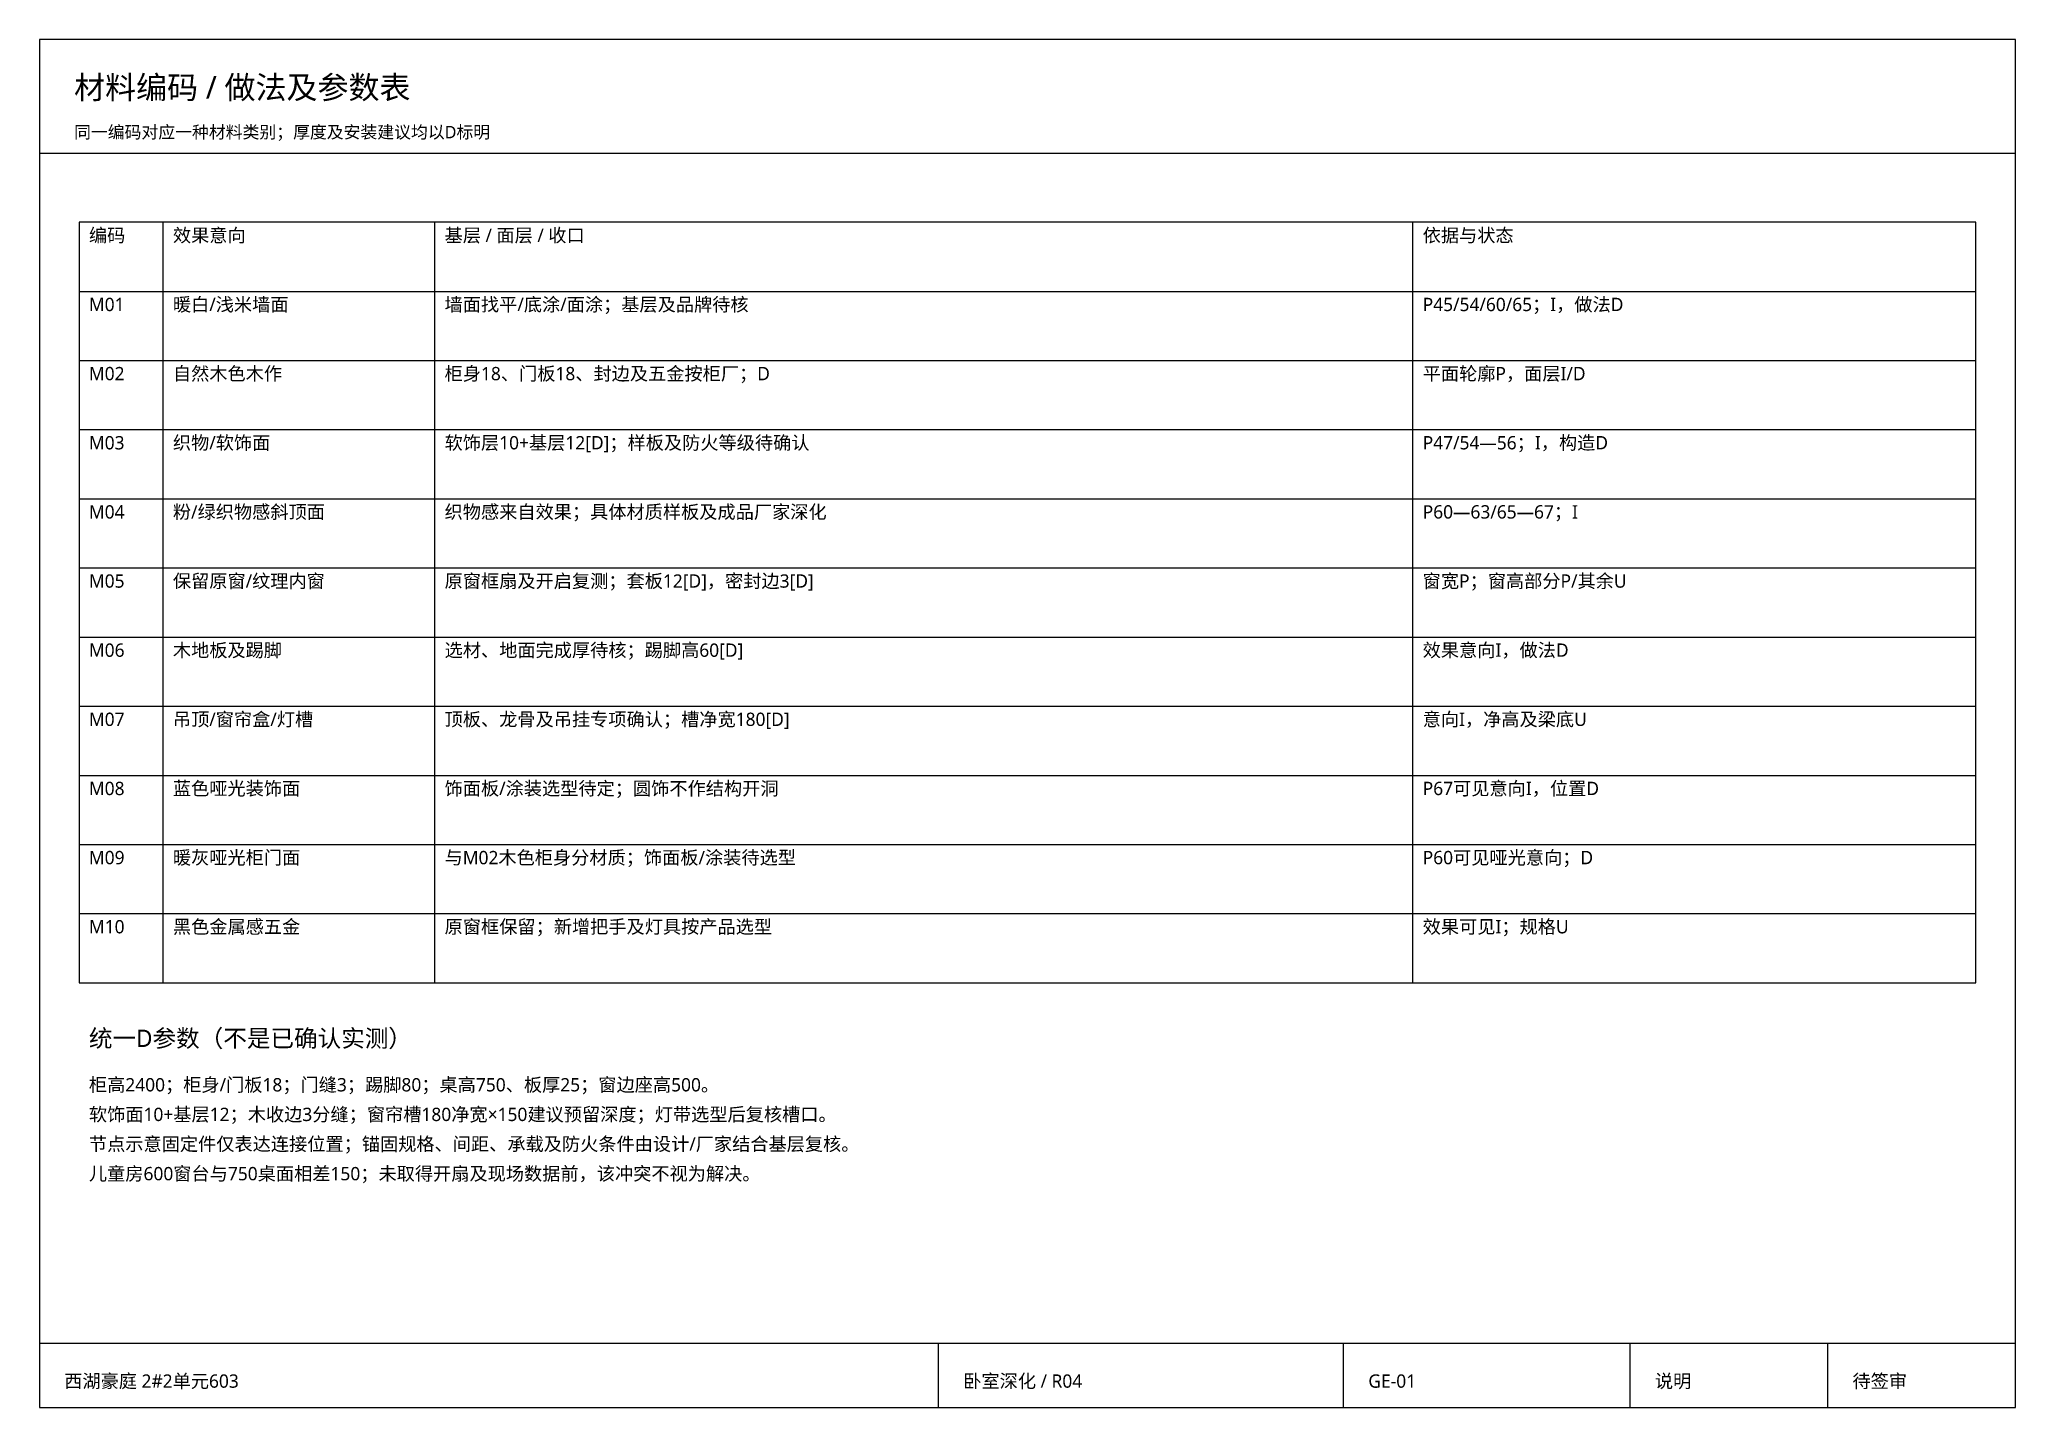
# Paper-space layout 'GE-01' of a CAD drawing. Header units: millimetres. Extents: x 10 to 410, y 10 to 287.
import ezdxf

# ---------------------------------------------------------------- set-up
doc = ezdxf.new("R2010")
doc.units = ezdxf.units.MM
doc.layers.add('S-FRAME', color=7, linetype='Continuous', lineweight=25)
doc.layers.add('S-TEXT', color=7, linetype='Continuous', lineweight=13)
doc.styles.add('CN', font='NotoSansCJK-Regular.ttc')

psp = doc.layouts.new('GE-01')

# ---------------------------------------------------------------- linework, layer by layer
at = {"layer": 'S-FRAME'}
for p, q in [((10, 264), (410, 264)), ((35, 96), (35, 250)), ((90, 96), (90, 250)), ((288, 96), (288, 250)), ((18, 236), (402, 236)), ((18, 222), (402, 222)), ((18, 208), (402, 208)), ((18, 194), (402, 194)), ((18, 180), (402, 180)), ((18, 166), (402, 166)), ((18, 152), (402, 152)), ((18, 138), (402, 138)), ((18, 124), (402, 124)), ((18, 110), (402, 110)), ((10, 23), (410, 23)), ((192, 10), (192, 23)), ((274, 10), (274, 23)), ((332, 10), (332, 23)), ((372, 10), (372, 23))]:
    psp.add_line(p, q, dxfattribs=at)
for points in [[(10, 10), (410, 10), (410, 287), (10, 287)], [(18, 96), (402, 96), (402, 250), (18, 250)]]:
    psp.add_lwpolyline(points, close=True, dxfattribs=at)

# ---------------------------------------------------------------- texts
at = {"layer": 'S-TEXT', "style": 'CN'}
for s, height, p in [('材料编码 / 做法及参数表', 4.6, (17, 275)), ('同一编码对应一种材料类别；厚度及安装建议均以D标明', 2.5, (17, 267)), ('编码', 2.7, (20, 246)), ('效果意向', 2.7, (37, 246)), ('基层 / 面层 / 收口', 2.7, (92, 246)), ('依据与状态', 2.7, (290, 246)), ('M01', 2.7, (20, 232)), ('暖白/浅米墙面', 2.7, (37, 232)), ('墙面找平/底涂/面涂；基层及品牌待核', 2.7, (92, 232)), ('P45/54/60/65；I，做法D', 2.7, (290, 232)), ('M02', 2.7, (20, 218)), ('自然木色木作', 2.7, (37, 218)), ('柜身18、门板18、封边及五金按柜厂；D', 2.7, (92, 218)), ('平面轮廓P，面层I/D', 2.7, (290, 218)), ('M03', 2.7, (20, 204)), ('织物/软饰面', 2.7, (37, 204)), ('软饰层10+基层12[D]；样板及防火等级待确认', 2.7, (92, 204)), ('P47/54—56；I，构造D', 2.7, (290, 204)), ('M04', 2.7, (20, 190)), ('粉/绿织物感斜顶面', 2.7, (37, 190)), ('织物感来自效果；具体材质样板及成品厂家深化', 2.7, (92, 190)), ('P60—63/65—67；I', 2.7, (290, 190)), ('M05', 2.7, (20, 176)), ('保留原窗/纹理内窗', 2.7, (37, 176)), ('原窗框扇及开启复测；套板12[D]，密封边3[D]', 2.7, (92, 176)), ('窗宽P；窗高部分P/其余U', 2.7, (290, 176)), ('M06', 2.7, (20, 162)), ('木地板及踢脚', 2.7, (37, 162)), ('选材、地面完成厚待核；踢脚高60[D]', 2.7, (92, 162)), ('效果意向I，做法D', 2.7, (290, 162)), ('M07', 2.7, (20, 148)), ('吊顶/窗帘盒/灯槽', 2.7, (37, 148)), ('顶板、龙骨及吊挂专项确认；槽净宽180[D]', 2.7, (92, 148)), ('意向I，净高及梁底U', 2.7, (290, 148)), ('M08', 2.7, (20, 134)), ('蓝色哑光装饰面', 2.7, (37, 134)), ('饰面板/涂装选型待定；圆饰不作结构开洞', 2.7, (92, 134)), ('P67可见意向I，位置D', 2.7, (290, 134)), ('M09', 2.7, (20, 120)), ('暖灰哑光柜门面', 2.7, (37, 120)), ('与M02木色柜身分材质；饰面板/涂装待选型', 2.7, (92, 120)), ('P60可见哑光意向；D', 2.7, (290, 120)), ('M10', 2.7, (20, 106)), ('黑色金属感五金', 2.7, (37, 106)), ('原窗框保留；新增把手及灯具按产品选型', 2.7, (92, 106)), ('效果可见I；规格U', 2.7, (290, 106)), ('统一D参数（不是已确认实测）', 3.5, (20, 83)), ('柜高2400；柜身/门板18；门缝3；踢脚80；桌高750、板厚25；窗边座高500。', 2.7, (20, 74)), ('软饰面10+基层12；木收边3分缝；窗帘槽180净宽×150建议预留深度；灯带选型后复核槽口。', 2.7, (20, 68)), ('节点示意固定件仅表达连接位置；锚固规格、间距、承载及防火条件由设计/厂家结合基层复核。', 2.7, (20, 62)), ('儿童房600窗台与750桌面相差150；未取得开扇及现场数据前，该冲突不视为解决。', 2.7, (20, 56)), ('西湖豪庭 2#2单元603', 2.7, (15, 14)), ('卧室深化 / R04', 2.7, (197, 14)), ('GE-01', 2.7, (279, 14)), ('说明', 2.7, (337, 14)), ('待签审', 2.7, (377, 14))]:
    psp.add_text(s, height=height, dxfattribs=at).set_placement(p)

doc.saveas('drawing.dxf')
